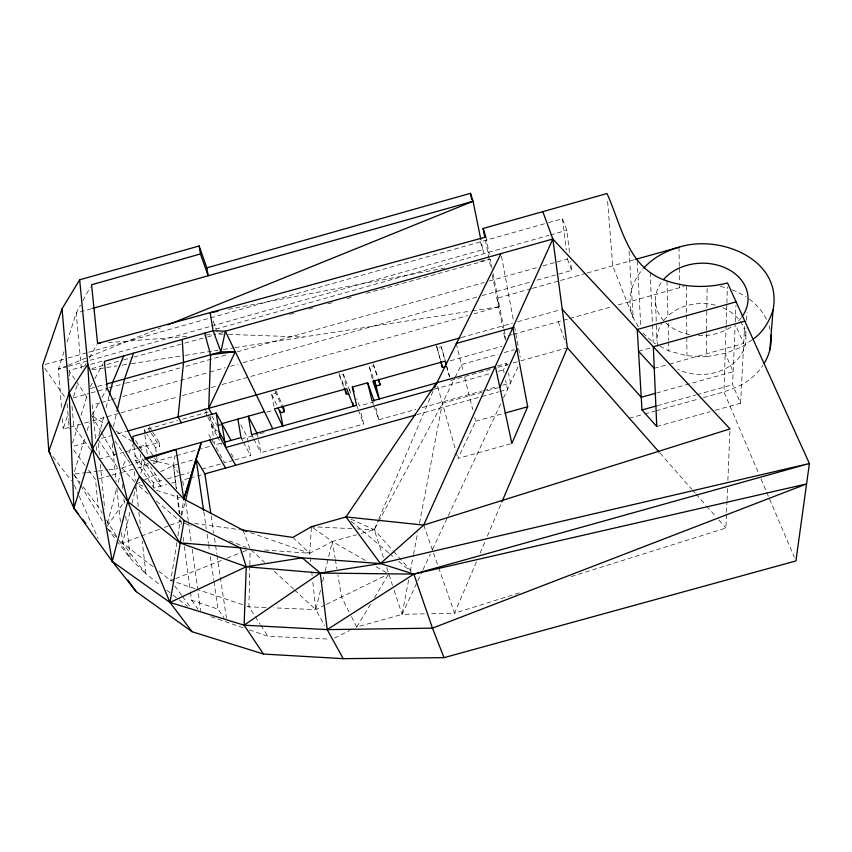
<?xml version="1.0" encoding="UTF-8"?>
<svg xmlns="http://www.w3.org/2000/svg" width="852" height="852" viewBox="0 0 852 852"><rect width="100%" height="100%" fill="white"/><g stroke="black" fill="none" stroke-linecap="round" stroke-linejoin="round"><path stroke-width="0.64" stroke-dasharray="4.26 3.19" d="M659.917 346.114L668.863 350.917L686.968 355.774L706.233 356.679L706.841 309.042M706.862 307.721L707.128 286.549M249.806 566.058L248.922 606.826L254.567 615.549M249.838 564.748L250.179 548.965M726.128 325.496L723.944 391.92L758.898 473.978M726.17 324.175L726.831 304.228M726.873 302.897L727.395 286.943M571.245 576.58L725.904 528.027L726.511 513.49M726.564 512.169L727.001 501.594M727.054 500.273L727.544 488.377M727.874 480.453L729.994 428.907M715.19 410.281L740.59 403.22L732.613 384.742L735.159 324.324M735.265 321.683L735.936 305.825M740.59 403.22L744.584 326.401M745.766 335.709L746.182 327.977M746.597 320.256L747.012 312.524M176.854 542.479L170.826 580.532L194.767 588.583M177.898 535.919L180.187 521.477L179.868 518.868M176.279 488.856L173.467 465.373L175.043 455.575M181.188 515.247L183.798 499.027M351.471 616.603L356.732 627.029L402.069 614.367L408.79 579.19M410.281 571.372L413.273 555.738M413.518 554.428L417.746 532.276M419.493 523.16L442.39 403.284L454.531 378.618M113.444 426.596L116.735 412.432M129.898 512.233L122.613 543.129L145.958 573.886L160.495 585.249M132.017 503.223L136.267 485.193M320.49 590.34L315.794 609.617L324.591 625.57M322.674 581.341L324.868 572.352M325.176 571.064L332.376 541.51L356.487 534.736M181.806 515.109L185.374 501.093M98.875 435.574L104.445 414.019M106.085 407.671L109.024 396.255M107.501 523.447L116.894 487.419M118.236 482.275L120.249 474.553M72.548 443.04L79.119 421.633M81.057 415.339L87.628 393.933M74.444 471.667L85.2 436.767M87.128 430.537L89.428 423.05M63.953 351.727L58.426 369.204L61.674 409.546M67.116 341.748L76.201 313.057L80.503 305.133M69.065 427.427L63.25 429.067L68.032 414.029M73.623 396.489L78.011 382.708M140.772 473.275L146.384 459.09L134.158 463.605M383.389 557.538L374.252 529.752L378.405 519.954M378.927 518.73L432.965 391.356M476.438 561.83L454.606 613.195L429.653 613.749M480.081 553.267L485.278 541.041M487.355 536.153L501.391 503.127M134.85 482.051L121.921 468.121L126.767 457.641M128.908 452.987L132.678 444.829M424.402 613.866L402.069 614.367L417.299 581.884M417.853 580.681L422.368 571.053M422.933 569.85L430.26 554.215M432.518 549.402L447.747 516.919M448.301 515.716L503 399.002M503.564 397.799L518.708 365.487M504.033 372.462L503.489 369.864L506.567 363.367L497.6 365.881M510.593 443.817L457.95 458.461L475.64 421.25L474.681 417.384M455.106 377.447L461.464 364.518L497.973 354.304M361.567 533.309L374.252 529.752L442.39 403.284L481.955 392.239M82.953 300.607L90.333 287.028M90.44 386.606L92.335 383.166M94.87 378.576L103.092 363.676M92.378 414.434L99.46 401.92M102.027 397.373L107.182 388.267M84.806 365.838L86.084 363.602M89.279 358.021L96.947 344.613M356.732 627.029L371.057 603.312M374.465 597.667L388.789 573.95M107.245 526.227L124.541 501.274M752.167 339.778L741.666 347.052L725.212 353.42L706.233 356.679M140.026 482.168L136.565 483.904L148.461 494.16M144.638 479.857L156.172 474.063M160.783 471.742L173.467 465.373L193.564 459.75M334.474 638.084L349.703 630.512M325.155 604.995L315.794 609.617L273.833 607.859M326.327 604.409L386.425 575.1M67.042 365.71L58.426 369.204L67.308 366.701M68.266 365.21L160.549 327.839M174.49 579.072L170.826 580.532L158.248 570.776M175.714 578.583L222.095 560.137M226.983 558.188L241.627 552.362M242.852 551.872L248.954 549.444M159.356 529.316L122.613 543.129L119.77 540.338M164.266 527.473L169.165 525.631M170.389 525.162L180.187 521.477L182.637 522.446M121.921 468.121L132.933 464.052M519.262 592.896L454.606 613.195L438.492 567.283M91.42 308.754L76.201 313.057L81.6 371.429M45.156 364.496L66.914 358.362M68.203 358L87.394 352.59M88.672 352.238L547.314 222.979M548.582 222.628L562.49 218.708L566.836 230.285L569.626 253.598M68.575 366.339L210.508 326.369M211.786 326.007L482.85 249.657L481.05 240.743M84.263 366.168L68.937 370.492L75.508 380.216M90.653 364.368L103.422 360.779M215.844 329.117L549.018 235.301M550.296 234.939L566.836 230.285M90.408 388.555L96.585 386.819M97.82 386.467L105.222 384.39M73.187 397.959L89.833 393.283M91.111 392.921L107.757 388.246M109.035 387.884L124.403 383.56M125.681 383.208L180.741 367.723M185.864 366.285L226.834 354.773M237.08 351.887L484.192 282.427M489.314 280.99L537.974 267.304M543.097 265.867L555.898 262.267M557.176 261.915L567.421 259.029L567.102 256.431M99.961 402.911L92.293 405.073L95.797 441.379M101.239 402.559L110.196 400.046M111.474 399.684L117.864 397.884M122.976 396.446L208.612 372.399M209.89 372.036L225.237 367.723M230.349 366.296L238.017 364.134M243.129 362.696L477.045 296.997M482.157 295.559L532.01 281.554M537.122 280.127L571.639 270.425L570.552 261.362M531.254 288.679L496.897 298.328L499.581 306.624L474 313.802M532.532 288.327L559.263 280.819M560.531 280.468L585.984 273.311M587.262 272.959L634.378 259.732M70.226 427.108L91.622 421.101M92.9 420.739L119.759 413.209M121.037 412.847L177.312 397.053M182.424 395.626L216.951 385.935M222.063 384.497L467.61 315.591M73.911 446.107L87.799 442.209M101.569 438.354L111.346 435.617M117.64 433.849L126.458 431.378M461.315 337.53L512.563 323.164M517.665 321.737L559.689 309.958M144.755 433.647L144.308 429.93L177.514 420.622M182.573 419.205L209.464 411.676M273.982 406.447L271.66 394.242L275.814 393.081L281.203 404.7M349.682 390.791L343.345 374.156L339.192 375.317L343.761 387.191M372.313 378.916L369.363 366.861L373.527 365.7L377.67 377.692M440.441 360.119L437.119 347.882L441.293 346.711L445.042 359.832M505.619 340.246L504.49 336.753L507.057 336.039M508.335 335.677L512.169 334.612M513.447 334.25L562.022 320.64M563.3 320.288L568.412 318.85M569.69 318.499L611.853 306.688M618.243 304.899L680.556 287.443A69.278 55.263 -1.4 0 1 684.167 286.57M139.536 446.65L146.118 444.808L153.914 456.928M220.615 423.955L211.775 426.426L216.781 435.436M98.811 459.185L123.934 452.156M125.191 451.805L136.49 448.642M137.747 448.29L159.1 442.316L159.654 446.597L155.607 447.726L147.13 434.382M217.249 426.032L221.062 424.967M266.836 412.155L273.194 410.376M450.388 360.779L502.062 346.306M207.835 417.373L215.386 431.005L217.409 430.43M504.267 352.547L514.342 349.725M133.881 445.223L135.67 460.74L142.412 458.845L160.474 486.258L159.803 480.911L150.538 466.779M148.397 463.52L141.751 465.373L140.42 454.137M153.498 462.093L175.161 456.033M176.439 455.671L196.833 449.973M198.111 449.622L210.859 446.054M221.051 443.2L214.683 444.978L214.097 441.272M99.364 478.675L110.835 475.469M112.113 475.107L121.027 472.615M122.209 472.285L133.966 469.005L135.319 480.794M137.619 467.982L148.578 464.915M153.168 463.626L157.46 462.434L156.534 455.075M241.308 438.993L257.56 434.445L260.84 452.7L363.644 423.987L360.928 412.4M259.998 433.764L264.855 432.411M374.443 401.771L359.416 405.967L356.754 398.885M450.559 380.482L490.209 369.406M497.877 367.255L508.111 364.4M513.223 362.963L517.058 361.898M520.891 360.822L566.143 348.17M434.371 389.183L489.41 373.794M498.367 371.291L503.489 369.864M135.042 455.277L153.296 482.733L162.349 480.198M167.439 478.781L178.899 475.586M180.166 475.224L189.08 472.743M201.807 469.186L220.892 463.85M233.448 460.346L224.715 462.785L215.311 446.097M240.828 424.807L247.336 437.3L250.509 455.586L234.694 459.995L231.02 453.296M373.858 405.989L378.81 419.759L415.893 409.397M422.283 407.618L482.381 390.834M483.659 390.472L497.728 386.552M502.84 385.115L510.508 382.974L508.537 373.176M487.056 390.812L498.537 387.607M638.542 351.301L651.247 347.754M135.67 460.74L153.956 488.079L166.641 484.532M171.571 483.159L178.973 481.092M188.846 478.334L182.669 480.059L183.755 487.898M190.081 477.993L203.649 474.202M416.862 414.69L480.698 396.862M481.976 396.51L498.58 391.877M499.847 391.515L507.515 389.385L505.641 380.269M654.251 368.362L668.309 364.443M669.587 364.081L743.7 343.42L735.691 325.517M475.64 421.25L503.564 413.465M656.572 393.006L733.157 371.685L725.212 353.42M657.307 405.69L695.605 395.04M696.872 394.678L732.613 384.742M629.33 418.236L643.398 414.317M644.676 413.965L654.9 411.122M656.178 410.77L698.374 399.034M703.486 397.607L723.944 391.92L739.728 385.786A69.278 55.263 -1.4 0 0 762.764 365.636M656.764 426.511L710.11 411.686M91.792 368.628L105.808 364.784M107.086 364.443L122.368 360.247M123.646 359.895L132.561 357.446M133.839 357.105L183.531 343.473M184.799 343.122L206.461 337.19M207.739 336.838L215.375 334.74M223.043 332.642L213.958 334.357M289.531 314.399L294.643 313.003M308.712 309.138L313.824 307.742M327.892 303.887L333.004 302.481M347.073 298.626L352.185 297.22M366.253 293.365L490.273 259.349L492.041 268.295M228.4 309.276L439.462 269.03M440.772 268.785L444.68 268.039M479.857 261.33L490.273 259.349M92.101 369.8L117.043 365.934M122.294 365.114L130.164 363.9M131.485 363.697L183.979 355.55M185.289 355.348L218.112 350.268M223.362 349.448L233.853 347.818M235.173 347.616L470.805 311.087M472.114 310.884L499.581 306.624M74.987 474L85.413 472.69M86.723 472.53L97.149 471.22M98.459 471.06L107.586 469.91M108.886 469.75L118.013 468.611M108.172 342.664L187.515 336.433M206.024 334.974L212.638 334.453M223.192 334.229L217.931 334.037L216.632 330.491M228.453 334.41L303.418 337.041M265.973 607.54L248.922 606.826L243.885 605.122M249.359 629.894L267.954 636.274L329.511 639.117M317.956 527.026L351.993 528.666M357.233 528.922L374.252 529.752L392.74 550.456M264.727 550.019L309.723 553.278L332.376 541.51L366.914 561.372M194.575 523.469L241.67 529.955M150.25 459.995L173.467 465.373L178.068 472.711M139.057 484.703L142.785 485.896M156.448 490.273L180.07 497.834M196.024 589.009L242.628 604.707M190.518 592.321L191.572 600.181L218.005 609.18L224.044 617.881M210.955 616.699L244.407 628.19M250.403 532.702L309.723 553.278L310.714 562.448M183.872 522.926L191.231 525.822M229.305 540.764L246.494 547.516M350.747 519.07L374.252 529.752M642.941 332.962L653.207 342.515L655.444 343.718M376.126 566.676L387.639 573.289M92.836 416.287L104.998 424.083M116.053 431.165L133.743 442.507M153.009 566.708L122.613 543.129L121.378 531.328M166.736 590.127L171.934 594.185M172.967 595.005L178.164 599.062M179.197 599.872L187.515 606.379M351.099 521.2L388.555 552.778M389.566 553.63L394.625 557.9M398.683 561.308L409.812 570.702M156.395 500.987L180.187 521.477M251.138 549.859L264.652 562.341M274.301 571.255L293.599 589.094M294.568 589.989L315.794 609.617L312.822 582.097M292.832 537.42L309.723 553.278L311.417 526.706L332.376 541.51L335.145 558.262M108.385 529.177L118.822 539.412M393.613 551.436L412.102 572.139M660.055 453.168L691.664 489.101M692.548 490.102L695.179 493.095M696.052 494.096L705.712 505.066M706.596 506.067L715.371 516.046M718.886 520.039L725.904 528.027M52.867 456.587L71.408 480.858M107.277 528.346L116 539.753M116.799 540.786L130.271 558.411L145.958 573.886L142.209 541.105M74.465 475.203L79.971 482.498M83.123 486.662L98.065 506.45L102.261 513.234M73.719 449.994L85.413 465.938M88.523 470.187L95.541 479.74L98.065 506.45M174.735 585.867L181.774 595.484M182.552 596.549L190.369 607.231M191.572 600.181L198.133 609.265M90.631 449.835L73.719 426.128L71.781 403.603M44.868 368.458L66.03 398.683M97.895 439.376L118.045 468.323M114.999 440.995L131.048 464.691M76.233 381.291L88.651 399.663M135.532 440.516L142.412 451.049M255.27 616.646L260.201 624.271M260.904 625.368L267.954 636.274M154.627 458.025L157.46 462.434M144.308 429.93L146.427 433.263M150.538 432.113L148.44 428.769L148.163 426.607M151.241 433.231L159.654 446.597M149.302 426.671L152.103 431.144M152.796 432.252L159.1 442.316M106.468 520.008L118.364 539.209M119.067 540.338L130.271 558.411L125.723 516.174M73.677 474.159L79.96 484.341M80.663 485.47L104.391 523.916M638.457 326.785L633.228 317.902L612.716 265.813L607.412 198.793M91.728 415.574L100.919 431.57M101.58 432.709L114.7 455.554M208.846 434.627L210.795 438.077M211.445 439.227L213.383 442.678M207.206 416.234L204.991 410.675M217.398 436.565L221.776 444.446M204.661 408.523L214.704 426.745L215.386 431.005M211.956 416.223L216.323 424.179M241.031 437.619L242.809 440.985M243.395 442.113L250.509 455.586M251.574 434.669L253.31 438.045M253.885 439.174L260.84 452.7M349.128 611.96L341.535 596.901L337.914 575.004M271.66 394.242L277.102 405.85M276.069 391.143L282.534 405.126M74.369 485.235L78.682 494.905M79.215 496.12L98.097 538.432M760.974 478.877L766.193 491.125M766.715 492.349L794.362 557.261M339.139 373.474L344.634 387.745M242.98 530.136L249.721 547.783M356.562 405.307L357.893 408.811M358.341 409.982L363.644 423.987M567.421 259.029L571.639 270.425M213.181 321.034L216.206 329.309M372.505 402.229L373.4 404.732M558.188 321.715L565.643 342.845M423.689 525.088L438.056 566.037M369.363 366.861L373.559 378.842M373.325 363.889L378.288 378.32M386.712 567.634L392.516 585.324M394.178 590.372L402.069 614.367M480.326 241.861L484.117 253.576M446.523 366.317L449.558 376.946M436.533 345.795L437.119 347.882M437.619 386.393L455.831 450.942M456.182 452.188L457.95 458.461M436.607 346.157L440.26 359.65M441.293 346.711L444.893 360.194M446.682 365.891L449.59 376.84M456.203 343.462L463.403 372.26M464.691 377.415L472.743 409.652M375.998 408.193L378.81 419.759M349.618 388.981L351.141 395.552M343.345 374.156L346.402 387.447M506.567 363.367L507.057 365.817M485.384 240.126L491.008 268.582M492.286 275.047L502.723 327.786M503.734 332.919L504.49 336.753M485.885 237.016L489.304 254.386M493.042 273.407L503.841 328.318M504.096 329.586L505.854 338.521M275.398 390.951L275.814 393.081M501.508 256.207L513.362 320.192M514.555 326.604L520.189 357.02M335.358 559.551L336.849 568.561M210.231 416.585L213.33 436.32M211.168 515.875L213.714 532.947M214.502 538.198L216.855 553.949M217.047 555.27L226.472 618.296M203.766 511.732L206.269 528.847M207.036 534.119L208.389 543.331M208.58 544.652L209.539 551.233M210.316 556.505L213.777 580.212M213.969 581.522L218.005 609.18M185.736 502.265L188.26 520.551M188.441 521.861L191.136 541.457M192.222 549.295L200.689 610.692M173.467 465.373L176.63 488.931M177.504 495.47L179.964 513.799M180.848 520.338L181.38 524.268M183.137 537.356L183.659 541.286M184.362 546.515L190.337 591.022M155.607 447.726L156.385 453.85M153.296 482.733L153.956 488.079M562.49 218.708L566.303 249.924M144.904 434.893L147.481 456.033M177.056 495.385L179.25 513.649M136.064 487.355L138.312 507.015M138.908 512.265L140.708 527.995M311.694 571.617L312.12 575.547M122.315 484.5L122.741 488.452M123.87 499.016L124.584 505.619M112.176 443.477L116.16 481.508M116.841 488.058L120.409 522.148M98.278 443.317L99.567 456.438M100.334 464.319L104.689 508.942M96.308 446.565L96.681 450.463M69.044 371.813L69.736 379.758M67.116 403.71L68.437 419.514M68.543 420.824L69.204 428.726M62.409 418.651L63.25 429.067M629.064 251.074L633.228 317.902A72.154 56.466 -2.2 0 1 642.919 269.019M637.2 260.872L640.853 327.243M650.193 272.438L653.207 342.515M655.497 301.832L656.37 324.079M656.423 325.389L657.03 341.098M666.978 280.979L667.979 317.924M668.117 323.206L668.575 340.363M668.607 341.673L668.863 350.917M678.98 247.208L679.268 266.814M679.289 268.114L679.491 282.491M679.513 283.801L679.577 287.72M686.424 285.825L686.637 313.536M686.648 314.857L686.808 335.976M686.818 337.296L686.968 355.774M720.355 286.421A69.278 55.263 -1.4 0 1 727.597 288.306M732.23 289.904A69.278 55.263 -1.4 0 1 746.043 296.89M749.291 299.148A69.278 55.263 -1.4 0 1 766.672 319.777M769.079 325.922A69.278 55.263 -1.4 0 1 770.112 329.809M741.336 317.679A46.317 36.242 -2.2 0 1 737.789 321.683M730.909 327.179A46.317 36.242 -2.2 0 1 698.331 335.645M689.587 334.602A46.317 36.242 -2.2 0 1 662.728 280.521M740.303 321.406A44.474 35.464 -1.4 0 1 732.049 364.464A44.474 35.464 -1.4 0 1 677.819 369.267M657.84 346.338A44.474 35.464 -1.4 0 1 661.823 323.27M663.964 320.277A44.474 35.464 -1.4 0 1 717.107 305.666M722.89 307.742A44.474 35.464 -1.4 0 1 739.568 320.405"/><path stroke-width="1.28" d="M211.956 414.264L208.708 408.321L210.614 354.752L204.64 333.143M484.873 237.538L483.084 228.485L606.997 193.532C621.949 226.632 627.743 268.231 666.978 280.979C686.531 287.582 707.575 288.136 727.523 282.96L809.4 463.509L795.928 560.936L444.03 657.648L343.207 658.671L263.481 654.048L244.109 625.176L246.249 566.729L240.2 547.825L184.096 520.476L139.462 476.321L108.726 421.559L87.799 364.241L79.673 279.797L199.123 245.983L206.834 267.858L208.154 275.771L92.687 308.392M769.888 349.629L773.073 309.862C782.913 259.264 719.557 234.023 678.98 247.208L635.656 259.37M184.096 520.476L169.995 602.46L192.115 631.726L263.481 654.048M117.033 411.154L124.52 378.959L133.551 353.165M185.374 501.093L196.077 459.058L201.37 442.358L183.798 499.027L242.98 530.136L246.686 531.424M109.354 394.987L112.624 382.303L123.732 355.934M192.115 631.726L136.192 591.639L112.262 561.436L127.704 501.487L139.462 476.321L179.857 542.82L246.249 566.729L320.267 573.034L413.859 574.12L806.578 483.947L432.465 628.148L327.211 629.617L244.109 625.176L169.995 602.46L112.262 561.436L73.868 508.186L48.83 451.315L42.6 365.22L62.047 308.797L79.673 279.797M242.98 530.136L292.832 537.42L311.417 526.706L346.04 516.93L423.689 525.088L729.994 428.907L552.841 239.007L225.322 331.204L213.138 330.757L104.359 361.386L107.182 388.267L133.743 442.507L146.384 459.09L183.798 499.027L196.077 459.058L204.885 473.861L210.774 513.255M78.661 514.278L73.868 508.186L92.538 448.706L108.726 421.559L127.704 501.487L169.995 602.46L246.249 566.729L302.194 557.836L380.418 563.555L413.859 574.12L809.4 463.509L380.418 563.555L320.267 573.034L244.109 625.176M112.262 561.436L92.538 448.706L87.799 364.241L69.193 392.729L48.83 451.315L50.438 453.424M434.52 387.681L501.019 253.587M773.073 309.862C769.526 321.225 763.072 332.173 753.2 339.064M501.903 501.913L567.4 347.818L552.841 239.007L542.82 211.637M456.203 343.462L512.84 327.594L527.676 406.745L511.85 443.466L495.353 366.349L436.607 382.782L346.04 516.93L380.418 563.555L423.689 525.088L552.841 239.007M499.815 387.255L516.855 349.022M208.708 408.321L235.269 351.663L220.913 351.855L106.457 384.039M343.207 658.671L327.211 629.617L413.859 574.12L432.465 628.148L444.03 657.648M167.929 324.846L473.073 201.264L470.474 193.329L206.834 267.858M146.384 459.09L176.034 449.451L183.798 499.027M199.123 245.983L200.444 253.949L91.569 284.76L97.586 343.494L100.238 343.292M127.715 431.027L460.037 337.882M231.052 440.559L216.184 413.082L132.859 436.426L133.732 443.967M264.44 411.686L221.871 423.604L225.748 447.492L433.093 389.534M256.985 433.306L248.315 416.191L251.574 434.669L356.562 405.307L352.313 387.085L367.659 382.793L374.017 400.578M283.61 407.458L284.43 411.676L280.361 412.815L278.189 408.172M344.219 388.374L346.508 394.306L348.543 393.73M379.119 380.727L380.152 384.891L376.073 386.031L373.975 380.045M441.261 363.325L442.433 367.468L445.5 366.605M144.904 458.152L220.029 437.14L235.578 465.298M437.385 382.708L372.058 400.983L367.659 382.793M736.096 301.864L637.253 329.49L641.993 409.95L656.764 426.511L653.324 346.721L744.85 321.161M204.885 473.861L415.584 415.041M504.831 413.113L527.676 406.745M655.294 393.358L641.247 397.266L562.235 309.244M641.993 409.95L656.04 406.042M97.586 343.494L485.885 237.016L483.084 228.485M217.984 311.268L210.167 312.759L213.138 330.757L220.913 351.855L225.322 331.204L272.8 428.886M210.614 354.752L235.269 351.663M311.417 526.706L314.037 526.834M638.542 351.301L654.251 368.362M567.4 347.818L659.182 452.167M82.655 519.347L85.85 523.405M127.757 579.967L136.192 591.639M181.54 422.784L178.089 416.905L183.542 362.366L182.285 339.437M209.677 440.037L225.567 468.089M219.166 431.74L224.875 442.135L241.031 437.619L237.868 419.12M282.608 426.138L274.45 408.885L346.689 388.661L353.452 406.329M281.735 405.872L284.43 411.676M62.047 308.797L69.193 392.729L92.538 448.706L127.704 501.487L179.857 542.82L240.2 547.825L302.194 557.836L320.267 573.034L327.211 629.617M352.313 387.085L354.091 391.803M200.444 253.949L208.154 275.771L473.073 201.264L480.794 239.465M379.161 399.141L372.899 381.323L445.383 361.024L446.352 364.677M378.49 380.098L380.152 384.891M440.772 361.344L442.433 367.468M445.213 361.418L445.873 363.868M375.04 381.866L379.289 399.141M352.803 402.73L353.623 406.319M345.784 391.164L346.508 394.306M470.474 193.329L471.774 199.719M279.957 410.707L282.928 426.085M216.184 413.082L220.029 437.14M196.077 459.058L203.575 510.412M69.193 392.729L73.868 508.186M770.932 335.049A69.278 55.263 -1.4 0 1 764.063 363.612M643.814 268.018A72.154 56.466 -2.2 0 1 678.98 247.208M663.548 279.531A46.317 36.242 -2.2 0 1 726.213 268.305A46.317 36.242 -2.2 0 1 742.113 316.625"/></g></svg>
